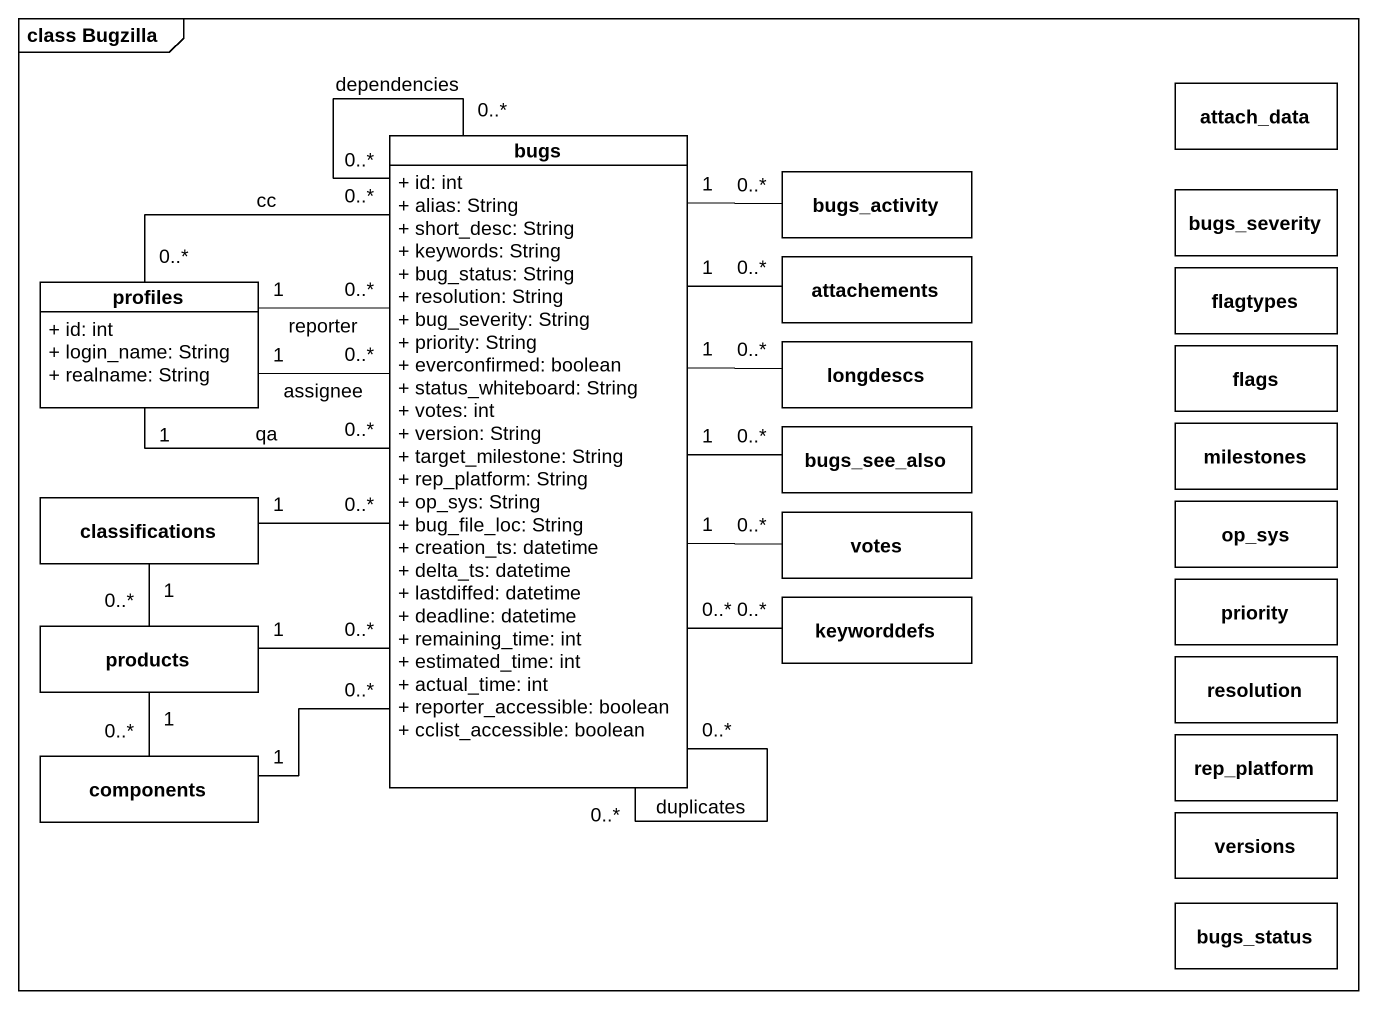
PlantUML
@startuml
mainframe class Bugzilla
hide circle
hide empty members
skinparam classAttributeIconSize 0
class attach_data
class bugs {
  + id: int
  + alias: String
  + short_desc: String
  + keywords: String
  + bug_status: String
  + resolution: String
  + bug_severity: String
  + priority: String
  + everconfirmed: boolean
  + status_whiteboard: String
  + votes: int
  + version: String
  + target_milestone: String
  + rep_platform: String
  + op_sys: String
  + bug_file_loc: String
  + creation_ts: datetime
  + delta_ts: datetime
  + lastdiffed: datetime
  + deadline: datetime
  + remaining_time: int
  + estimated_time: int
  + actual_time: int
  + reporter_accessible: boolean
  + cclist_accessible: boolean
}
class bugs_activity
class bugs_severity
class attachements
class flagtypes
class profiles {
  + id: int
  + login_name: String
  + realname: String
}
class longdescs
class flags
class bugs_see_also
class milestones
class classifications
class votes
class op_sys
class keyworddefs
class priority
class products
class resolution
class components
class rep_platform
class versions
class bugs_status
bugs "0..*" -- "0..*" bugs : duplicates
bugs "0..*" -- "0..*" bugs : dependencies
bugs_activity "0..*" -- "1" bugs
attachements "0..*" -left- "1" bugs
profiles "1" -right- "0..*" bugs : assignee
profiles "1" -right- "0..*" bugs : reporter
profiles "1" -right- "0..*" bugs : qa
profiles "0..*" -right- "0..*" bugs : cc
longdescs "0..*" -left- "1" bugs
bugs_see_also "0..*" -left- "1" bugs
classifications "1" -right- "0..*" bugs
classifications "1" -- "0..*" products
votes "0..*" -left- "1" bugs
keyworddefs "0..*" -left- "0..*" bugs
products "1" -right- "0..*" bugs
products "1" -- "0..*" components
components "1" -up- "0..*" bugs
@enduml
